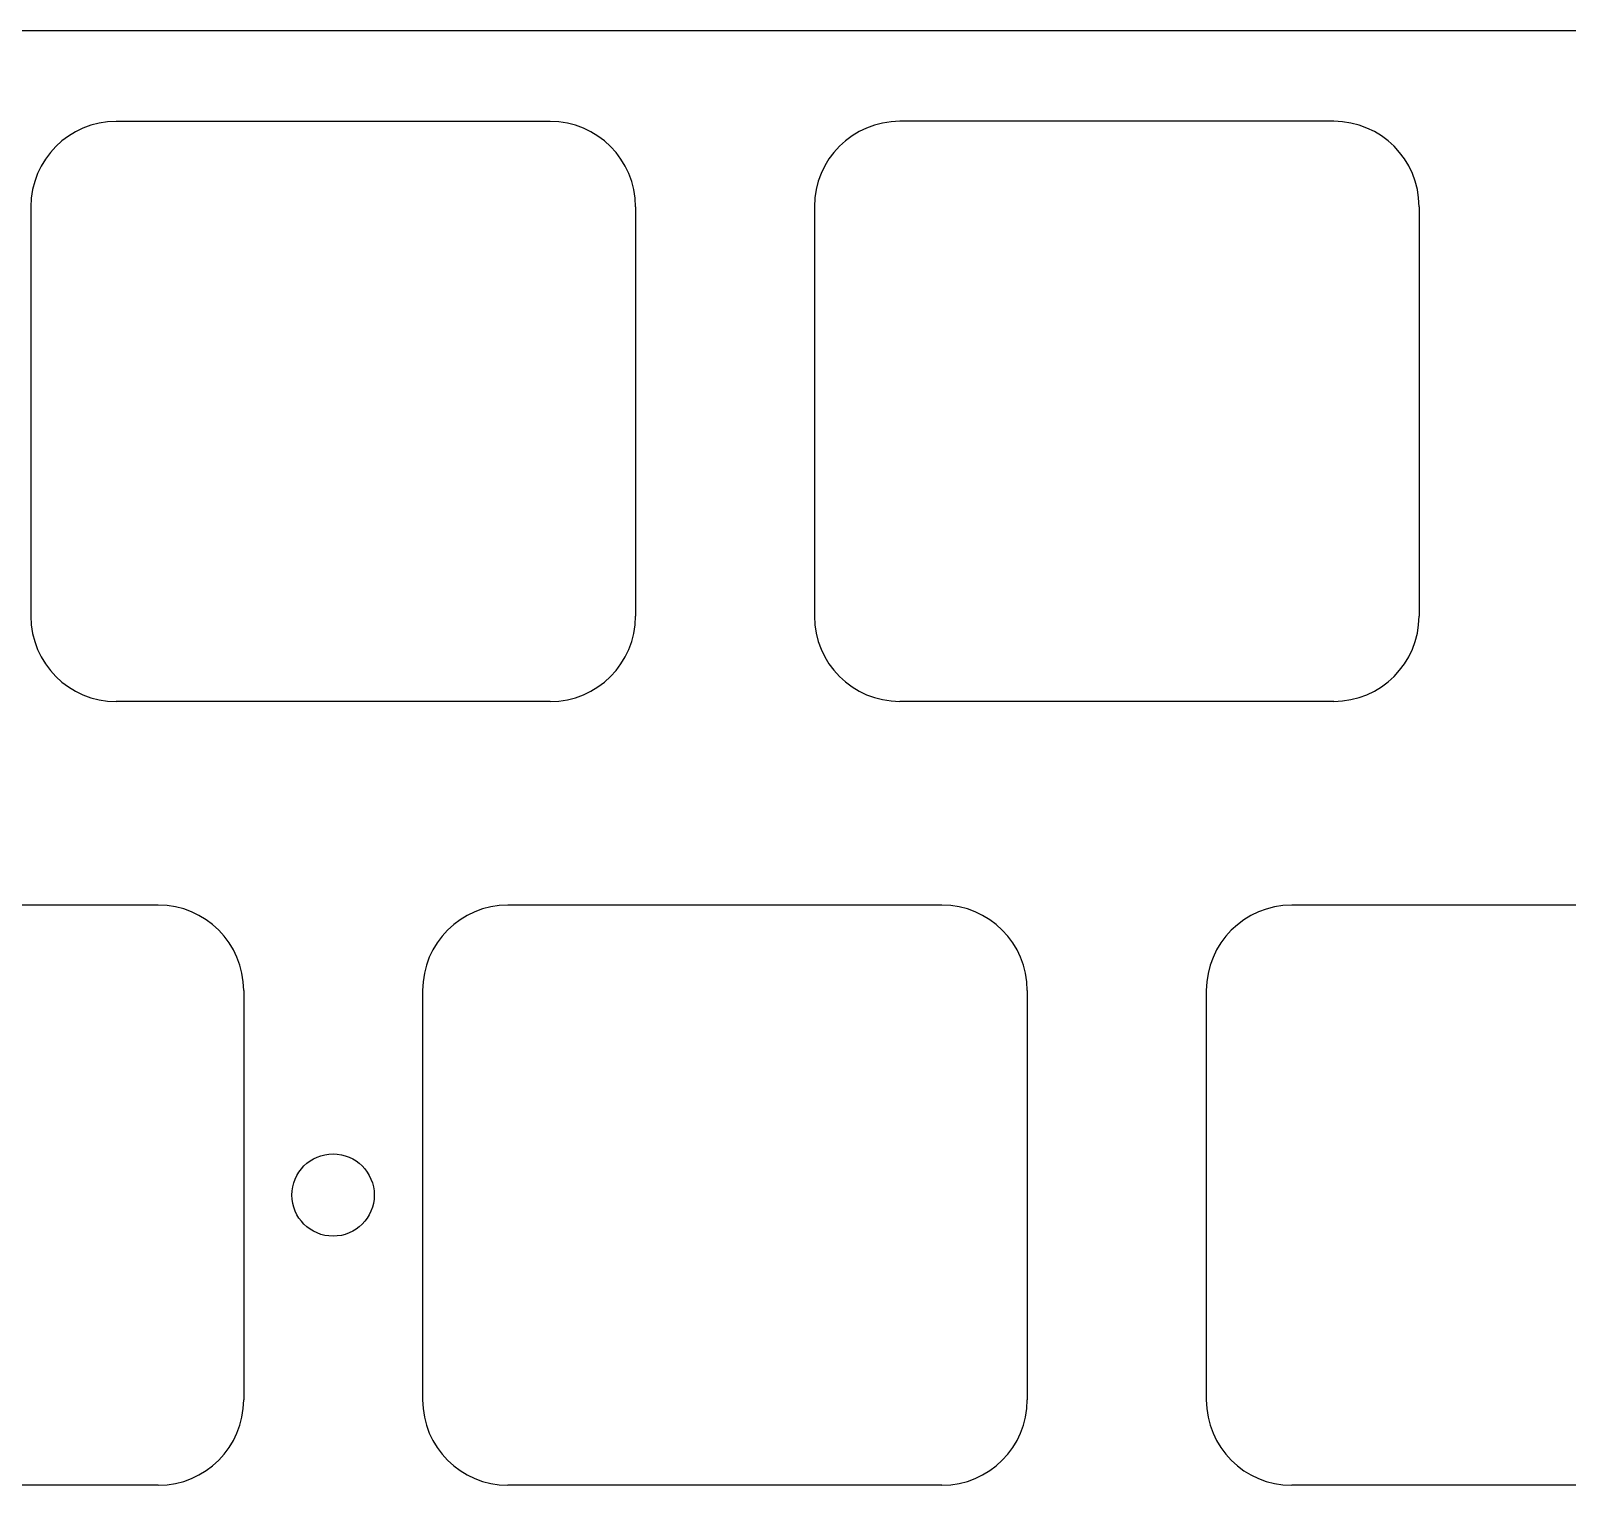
# Model space of a CAD drawing. Header units: millimetres. Extents: x -9 to 276, y -90 to 14.
# Drawn here: x 126 to 163.35, y -26.11 to 9.25 of the extents above; entities that cross this region are included whole.
import ezdxf

# ---------------------------------------------------------------- set-up
doc = ezdxf.new("R2010")
doc.units = ezdxf.units.MM
doc.layers.add('BLACK', color=7, linetype='CONTINUOUS')

msp = doc.modelspace()

# ---------------------------------------------------------------- linework, layer by layer
at = {"layer": 'BLACK', "linetype": 'Continuous'}
for p, q in [((144.484357, 9.25), (125.132711, 9.25)), ((149.460492, 9.250001), (144.484357, 9.25)), ((164.388907, 9.25), (149.460492, 9.250001)), ((138.62935, 7.04385), (128.079349, 7.04385)), ((157.67645, 7.04795), (147.126449, 7.04795)), ((126.00435, 4.96885), (126.00435, -4.981151)), ((140.70435, 4.96885), (140.70435, -4.98115)), ((145.05145, 4.97295), (145.05145, -4.977051)), ((159.75145, 4.97295), (159.75145, -4.97705)), ((138.62935, -7.05615), (128.07935, -7.05615)), ((157.67645, -7.05205), (147.12645, -7.05205)), ((129.1029, -12.0041), (118.552899, -12.0041)), ((148.1529, -12.0041), (137.602899, -12.0041)), ((167.20435, -12.00615), (156.654349, -12.00615)), ((131.1779, -14.0791), (131.1779, -24.0291)), ((135.5279, -14.0791), (135.5279, -24.029101)), ((150.2279, -14.0791), (150.2279, -24.0291)), ((154.57935, -14.08115), (154.57935, -24.031151)), ((129.1029, -26.1041), (118.5529, -26.1041)), ((148.1529, -26.1041), (137.6029, -26.1041)), ((167.20435, -26.10615), (156.65435, -26.10615))]:
    msp.add_line(p, q, dxfattribs=at)
at = {"layer": 'BLACK'}
msp.add_circle((133.35145, -19.05205), 1, dxfattribs=at)
for centre, radius, start, end in [((128.079354, 4.968846), 2.075004, 90.0001381, 179.9998896), ((138.62935, 4.96885), 2.075, 0, 90), ((147.126454, 4.972946), 2.075004, 90.0001381, 179.9998896), ((157.67645, 4.97295), 2.075, 0, 90), ((128.079352, -4.981148), 2.075002, 180.0000828, 269.9999448), ((138.62935, -4.98115), 2.075, 270, 0), ((147.126452, -4.977048), 2.075002, 180.0000828, 269.9999448), ((157.67645, -4.97705), 2.075, 270, 0), ((129.1029, -14.0791), 2.075, 0, 90), ((137.602904, -14.079104), 2.075004, 90.0001381, 179.9998896), ((148.1529, -14.0791), 2.075, 0, 90), ((156.654354, -14.081154), 2.075004, 90.0001381, 179.9998896), ((129.1029, -24.0291), 2.075, 270, 0), ((137.602902, -24.029098), 2.075002, 180.0000828, 269.9999448), ((148.1529, -24.0291), 2.075, 270, 0), ((156.654352, -24.031148), 2.075002, 180.0000828, 269.9999448)]:
    msp.add_arc(centre, radius, start, end, dxfattribs=at)

doc.saveas('drawing.dxf')
